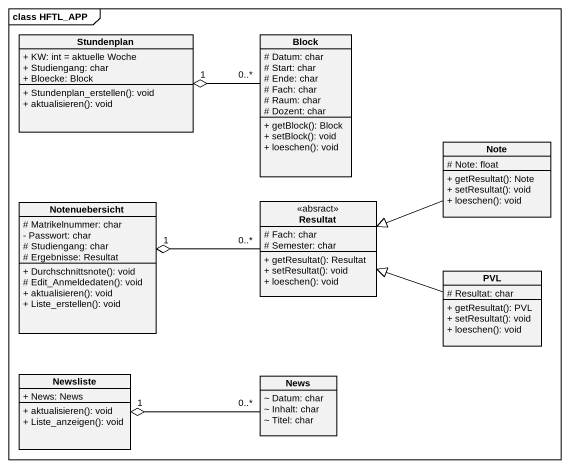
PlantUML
@startuml
mainframe class HFTL_APP
hide circle
hide empty members
skinparam classAttributeIconSize 0
class Stundenplan {
  + KW: int = aktuelle Woche
  + Studiengang: char
  + Bloecke: Block
  + Stundenplan_erstellen(): void
  + aktualisieren(): void
}
class Block {
  # Datum: char
  # Start: char
  # Ende: char
  # Fach: char
  # Raum: char
  # Dozent: char
  + getBlock(): Block
  + setBlock(): void
  + loeschen(): void
}
class "Note" as Note_ {
  # Note: float
  + getResultat(): Note
  + setResultat(): void
  + loeschen(): void
}
class Notenuebersicht {
  # Matrikelnummer: char
  - Passwort: char
  # Studiengang: char
  # Ergebnisse: Resultat
  + Durchschnittsnote(): void
  # Edit_Anmeldedaten(): void
  + aktualisieren(): void
  + Liste_erstellen(): void
}
class Resultat <<absract>> {
  # Fach: char
  # Semester: char
  + getResultat(): Resultat
  + setResultat(): void
  + loeschen(): void
}
class PVL {
  # Resultat: char
  + getResultat(): PVL
  + setResultat(): void
  + loeschen(): void
}
class Newsliste {
  + News: News
  + aktualisieren(): void
  + Liste_anzeigen(): void
}
class News {
  ~ Datum: char
  ~ Inhalt: char
  ~ Titel: char
}
Block "0..*" -left-o "1" Stundenplan
Note_ -left-|> Resultat
Resultat "0..*" -left-o "1" Notenuebersicht
PVL -left-|> Resultat
News "0..*" -left-o "1" Newsliste
@enduml
